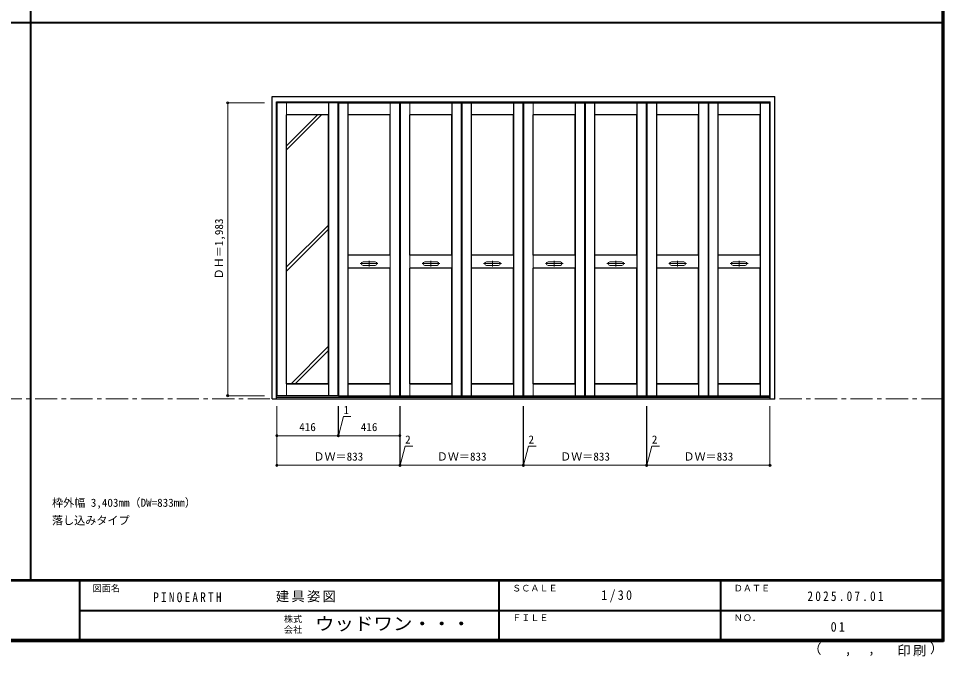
# Model space of a CAD drawing. Units: millimetres, scale not verified. Extents: x -6000 to 5700, y -4307 to 4260.
# Drawn here: x -562 to 5700, y -4307 to 12 of the extents above; entities that cross this region are included whole.
import ezdxf
from ezdxf.enums import TextEntityAlignment as Align

# ---------------------------------------------------------------- set-up
doc = ezdxf.new("R2010")
doc.units = ezdxf.units.MM
doc.header["$LTSCALE"] = 30
doc.header["$PDMODE"] = 32
doc.header["$PDSIZE"] = 15
doc.linetypes.add('CHAIN1', pattern=[8, 5, -1, 1, -1])
for name, color, linetype, lineweight in [('0-1_通り芯', 4, 'CHAIN1', 9), ('0-2_扉', 3, 'Continuous', 25), ('0-3_仕上げ', 7, 'Continuous', 18), ('0-4_枠', 3, 'Continuous', 25), ('0-B_寸法', 4, 'Continuous', 9), ('0-C_ハッチ', 4, 'Continuous', 9), ('F-1_枠', 6, 'Continuous', 40)]:
    doc.layers.add(name, color=color, linetype=linetype, lineweight=lineweight)
doc.layers.add('0-A_文字', color=7, linetype='Continuous')
doc.layers.add('F-A_文字', color=7, linetype='Continuous')
doc.styles.add('ＭＳ ゴシック', font='')
doc.styles.get('ＭＳ ゴシック').set_extended_font_data('MS Gothic')

msp = doc.modelspace()

# ---------------------------------------------------------------- linework, layer by layer
at = {"layer": '0-1_通り芯'}
for p, q in [((1811.76, -1627.5), (1811.76, -1667.5)), ((2229.76, -1627.5), (2229.76, -1667.5)), ((2646.76, -1627.5), (2646.76, -1667.5)), ((3064.76, -1627.5), (3064.76, -1667.5)), ((3481.76, -1627.5), (3481.76, -1667.5)), ((3899.76, -1627.5), (3899.76, -1667.5)), ((4316.76, -1627.5), (4316.76, -1667.5)), ((1871.76, -1647.5), (1751.76, -1647.5)), ((2289.76, -1647.5), (2169.76, -1647.5)), ((2706.76, -1647.5), (2586.76, -1647.5)), ((3124.76, -1647.5), (3004.76, -1647.5)), ((3541.76, -1647.5), (3421.76, -1647.5)), ((3959.76, -1647.5), (3839.76, -1647.5)), ((4376.76, -1647.5), (4256.76, -1647.5))]:
    msp.add_line(p, q, dxfattribs=at)
at = {"layer": '0-1_通り芯', "color": 7, "lineweight": 18}
msp.add_line((-5490, -2562.5), (5700, -2562.5), dxfattribs=at)
at = {"layer": '0-2_扉'}
for p, q in [((1186.76, -559), (1186.76, -2542)), ((1602.76, -559), (1186.76, -559)), ((1602.76, -559), (1602.76, -2542)), ((1603.76, -559), (1603.76, -2542)), ((1603.76, -559), (2019.76, -559)), ((2019.76, -559), (2019.76, -2542)), ((2021.76, -559), (2021.76, -2542)), ((2021.76, -559), (2437.76, -559)), ((2437.76, -559), (2437.76, -2542)), ((2438.76, -559), (2438.76, -2542)), ((2438.76, -559), (2854.76, -559)), ((2854.76, -559), (2854.76, -2542)), ((2856.76, -559), (3272.76, -559)), ((2856.76, -559), (2856.76, -2542)), ((3272.76, -559), (3272.76, -2542)), ((3273.76, -559), (3273.76, -2542)), ((3273.76, -559), (3689.76, -559)), ((3689.76, -559), (3689.76, -2542)), ((3691.76, -559), (3691.76, -2542)), ((3691.76, -559), (4107.76, -559)), ((4107.76, -559), (4107.76, -2542)), ((4108.76, -559), (4524.76, -559)), ((4108.76, -559), (4108.76, -2542)), ((4524.76, -559), (4524.76, -2542)), ((1602.76, -2542), (1186.76, -2542)), ((1603.76, -2542), (2019.76, -2542)), ((2021.76, -2542), (2437.76, -2542)), ((2438.76, -2542), (2854.76, -2542)), ((2856.76, -2542), (3272.76, -2542)), ((3273.76, -2542), (3689.76, -2542)), ((3691.76, -2542), (4107.76, -2542)), ((4108.76, -2542), (4524.76, -2542))]:
    msp.add_line(p, q, dxfattribs=at)
at = {"layer": '0-3_仕上げ'}
for p, q in [((1188.76, -2542), (1188.76, -559)), ((1251.26, -2542), (1251.26, -559)), ((1252.26, -638), (1252.26, -559)), ((1253.26, -637), (1253.26, -559)), ((1536.26, -637), (1536.26, -559)), ((1537.26, -638), (1537.26, -559)), ((1538.26, -2542), (1538.26, -559)), ((1600.76, -2542), (1600.76, -559)), ((1605.76, -2542), (1605.76, -559)), ((1668.26, -2542), (1668.26, -559)), ((1669.26, -638), (1669.26, -559)), ((1670.26, -637), (1670.26, -559)), ((1953.26, -637), (1953.26, -559)), ((1954.26, -638), (1954.26, -559)), ((1955.26, -2542), (1955.26, -559)), ((2017.76, -2542), (2017.76, -559)), ((2023.76, -2542), (2023.76, -559)), ((2086.26, -2542), (2086.26, -559)), ((2087.26, -638), (2087.26, -559)), ((2088.26, -637), (2088.26, -559)), ((2371.26, -637), (2371.26, -559)), ((2372.26, -638), (2372.26, -559)), ((2373.26, -2542), (2373.26, -559)), ((2435.76, -2542), (2435.76, -559)), ((2440.76, -2542), (2440.76, -559)), ((2503.26, -2542), (2503.26, -559)), ((2504.26, -638), (2504.26, -559)), ((2505.26, -637), (2505.26, -559)), ((2788.26, -637), (2788.26, -559)), ((2789.26, -638), (2789.26, -559)), ((2790.26, -2542), (2790.26, -559)), ((2852.76, -2542), (2852.76, -559)), ((2858.76, -2542), (2858.76, -559)), ((2921.26, -2542), (2921.26, -559)), ((2922.26, -638), (2922.26, -559)), ((2923.26, -637), (2923.26, -559)), ((3206.26, -637), (3206.26, -559)), ((3207.26, -638), (3207.26, -559)), ((3208.26, -2542), (3208.26, -559)), ((3270.76, -2542), (3270.76, -559)), ((3275.76, -2542), (3275.76, -559)), ((3338.26, -2542), (3338.26, -559)), ((3339.26, -638), (3339.26, -559)), ((3340.26, -637), (3340.26, -559)), ((3623.26, -637), (3623.26, -559)), ((3624.26, -638), (3624.26, -559)), ((3625.26, -2542), (3625.26, -559)), ((3687.76, -2542), (3687.76, -559)), ((3693.76, -2542), (3693.76, -559)), ((3756.26, -2542), (3756.26, -559)), ((3757.26, -638), (3757.26, -559)), ((3758.26, -637), (3758.26, -559)), ((4041.26, -637), (4041.26, -559)), ((4042.26, -638), (4042.26, -559)), ((4043.26, -2542), (4043.26, -559)), ((4105.76, -2542), (4105.76, -559)), ((4110.76, -2542), (4110.76, -559)), ((4173.26, -2542), (4173.26, -559)), ((4174.26, -638), (4174.26, -559)), ((4175.26, -637), (4175.26, -559)), ((4458.26, -637), (4458.26, -559)), ((4459.26, -638), (4459.26, -559)), ((4460.26, -2542), (4460.26, -559)), ((4522.76, -2542), (4522.76, -559)), ((1253.26, -637), (1252.26, -638)), ((1253.26, -639), (1252.26, -638)), ((1536.26, -637), (1253.26, -637)), ((1536.26, -637), (1537.26, -638)), ((1536.26, -639), (1537.26, -638)), ((1670.26, -637), (1669.26, -638)), ((1670.26, -639), (1669.26, -638)), ((1953.26, -637), (1670.26, -637)), ((1953.26, -637), (1954.26, -638)), ((1953.26, -639), (1954.26, -638)), ((2088.26, -637), (2087.26, -638)), ((2088.26, -639), (2087.26, -638)), ((2371.26, -637), (2088.26, -637)), ((2371.26, -637), (2372.26, -638)), ((2371.26, -639), (2372.26, -638)), ((2505.26, -637), (2504.26, -638)), ((2505.26, -639), (2504.26, -638)), ((2788.26, -637), (2505.26, -637)), ((2788.26, -637), (2789.26, -638)), ((2788.26, -639), (2789.26, -638)), ((2923.26, -637), (2922.26, -638)), ((2923.26, -639), (2922.26, -638)), ((3206.26, -637), (2923.26, -637)), ((3206.26, -637), (3207.26, -638)), ((3206.26, -639), (3207.26, -638)), ((3340.26, -637), (3339.26, -638)), ((3340.26, -639), (3339.26, -638)), ((3623.26, -637), (3340.26, -637)), ((3623.26, -637), (3624.26, -638)), ((3623.26, -639), (3624.26, -638)), ((3758.26, -637), (3757.26, -638)), ((3758.26, -639), (3757.26, -638)), ((4041.26, -637), (3758.26, -637)), ((4041.26, -637), (4042.26, -638)), ((4041.26, -639), (4042.26, -638)), ((4175.26, -637), (4174.26, -638)), ((4175.26, -639), (4174.26, -638)), ((4458.26, -637), (4175.26, -637)), ((4458.26, -637), (4459.26, -638)), ((4458.26, -639), (4459.26, -638)), ((1670.26, -1589), (1669.26, -1590)), ((1669.26, -1590), (1669.26, -1676)), ((1670.26, -1591), (1669.26, -1590)), ((1670.26, -1591), (1670.26, -1675)), ((1953.26, -1591), (1670.26, -1591)), ((1953.26, -1589), (1954.26, -1590)), ((1953.26, -1591), (1954.26, -1590)), ((1953.26, -1591), (1953.26, -1675)), ((1954.26, -1590), (1954.26, -1676)), ((2088.26, -1589), (2087.26, -1590)), ((2087.26, -1590), (2087.26, -1676)), ((2088.26, -1591), (2087.26, -1590)), ((2088.26, -1591), (2088.26, -1675)), ((2371.26, -1591), (2088.26, -1591)), ((2371.26, -1589), (2372.26, -1590)), ((2371.26, -1591), (2372.26, -1590)), ((2371.26, -1591), (2371.26, -1675)), ((2372.26, -1590), (2372.26, -1676)), ((2505.26, -1589), (2504.26, -1590)), ((2504.26, -1590), (2504.26, -1676)), ((2505.26, -1591), (2504.26, -1590)), ((2505.26, -1591), (2505.26, -1675)), ((2788.26, -1591), (2505.26, -1591)), ((2788.26, -1589), (2789.26, -1590)), ((2788.26, -1591), (2789.26, -1590)), ((2788.26, -1591), (2788.26, -1675)), ((2789.26, -1590), (2789.26, -1676)), ((2923.26, -1589), (2922.26, -1590)), ((2922.26, -1590), (2922.26, -1676)), ((2923.26, -1591), (2922.26, -1590)), ((2923.26, -1591), (2923.26, -1675)), ((3206.26, -1591), (2923.26, -1591)), ((3206.26, -1589), (3207.26, -1590)), ((3206.26, -1591), (3207.26, -1590)), ((3206.26, -1591), (3206.26, -1675)), ((3207.26, -1590), (3207.26, -1676)), ((3340.26, -1589), (3339.26, -1590)), ((3339.26, -1590), (3339.26, -1676)), ((3340.26, -1591), (3339.26, -1590)), ((3340.26, -1591), (3340.26, -1675)), ((3623.26, -1591), (3340.26, -1591)), ((3623.26, -1589), (3624.26, -1590)), ((3623.26, -1591), (3624.26, -1590)), ((3623.26, -1591), (3623.26, -1675)), ((3624.26, -1590), (3624.26, -1676)), ((3758.26, -1589), (3757.26, -1590)), ((3757.26, -1590), (3757.26, -1676)), ((3758.26, -1591), (3757.26, -1590)), ((3758.26, -1591), (3758.26, -1675)), ((4041.26, -1591), (3758.26, -1591)), ((4041.26, -1589), (4042.26, -1590)), ((4041.26, -1591), (4042.26, -1590)), ((4041.26, -1591), (4041.26, -1675)), ((4042.26, -1590), (4042.26, -1676)), ((4175.26, -1589), (4174.26, -1590)), ((4174.26, -1590), (4174.26, -1676)), ((4175.26, -1591), (4174.26, -1590)), ((4175.26, -1591), (4175.26, -1675)), ((4458.26, -1591), (4175.26, -1591)), ((4458.26, -1589), (4459.26, -1590)), ((4458.26, -1591), (4459.26, -1590)), ((4458.26, -1591), (4458.26, -1675)), ((4459.26, -1590), (4459.26, -1676)), ((1670.26, -1675), (1669.26, -1676)), ((1670.26, -1677), (1669.26, -1676)), ((1953.26, -1675), (1670.26, -1675)), ((1853.26, -1635), (1770.26, -1635)), ((1853.26, -1660), (1770.26, -1660)), ((1953.26, -1675), (1954.26, -1676)), ((1953.26, -1677), (1954.26, -1676)), ((2088.26, -1675), (2087.26, -1676)), ((2088.26, -1677), (2087.26, -1676)), ((2371.26, -1675), (2088.26, -1675)), ((2271.26, -1635), (2188.26, -1635)), ((2271.26, -1660), (2188.26, -1660)), ((2371.26, -1675), (2372.26, -1676)), ((2371.26, -1677), (2372.26, -1676)), ((2505.26, -1675), (2504.26, -1676)), ((2505.26, -1677), (2504.26, -1676)), ((2788.26, -1675), (2505.26, -1675)), ((2688.26, -1635), (2605.26, -1635)), ((2688.26, -1660), (2605.26, -1660)), ((2788.26, -1675), (2789.26, -1676)), ((2788.26, -1677), (2789.26, -1676)), ((2923.26, -1675), (2922.26, -1676)), ((2923.26, -1677), (2922.26, -1676)), ((3206.26, -1675), (2923.26, -1675)), ((3106.26, -1635), (3023.26, -1635)), ((3106.26, -1660), (3023.26, -1660)), ((3206.26, -1675), (3207.26, -1676)), ((3206.26, -1677), (3207.26, -1676)), ((3340.26, -1675), (3339.26, -1676)), ((3340.26, -1677), (3339.26, -1676)), ((3623.26, -1675), (3340.26, -1675)), ((3523.26, -1635), (3440.26, -1635)), ((3523.26, -1660), (3440.26, -1660)), ((3623.26, -1675), (3624.26, -1676)), ((3623.26, -1677), (3624.26, -1676)), ((3758.26, -1675), (3757.26, -1676)), ((3758.26, -1677), (3757.26, -1676)), ((4041.26, -1675), (3758.26, -1675)), ((3941.26, -1635), (3858.26, -1635)), ((3941.26, -1660), (3858.26, -1660)), ((4041.26, -1675), (4042.26, -1676)), ((4041.26, -1677), (4042.26, -1676)), ((4175.26, -1675), (4174.26, -1676)), ((4175.26, -1677), (4174.26, -1676)), ((4458.26, -1675), (4175.26, -1675)), ((4358.26, -1635), (4275.26, -1635)), ((4358.26, -1660), (4275.26, -1660)), ((4458.26, -1675), (4459.26, -1676)), ((4458.26, -1677), (4459.26, -1676)), ((1253.26, -2462), (1252.26, -2463)), ((1253.26, -2464), (1253.26, -2542)), ((1536.26, -2464), (1253.26, -2464)), ((1536.26, -2462), (1537.26, -2463)), ((1536.26, -2464), (1536.26, -2542)), ((1670.26, -2462), (1669.26, -2463)), ((1670.26, -2464), (1670.26, -2542)), ((1953.26, -2464), (1670.26, -2464)), ((1953.26, -2462), (1954.26, -2463)), ((1953.26, -2464), (1953.26, -2542)), ((2088.26, -2462), (2087.26, -2463)), ((2088.26, -2464), (2088.26, -2542)), ((2371.26, -2464), (2088.26, -2464)), ((2371.26, -2462), (2372.26, -2463)), ((2371.26, -2464), (2371.26, -2542)), ((2505.26, -2462), (2504.26, -2463)), ((2505.26, -2464), (2505.26, -2542)), ((2788.26, -2464), (2505.26, -2464)), ((2788.26, -2462), (2789.26, -2463)), ((2788.26, -2464), (2788.26, -2542)), ((2923.26, -2462), (2922.26, -2463)), ((2923.26, -2464), (2923.26, -2542)), ((3206.26, -2464), (2923.26, -2464)), ((3206.26, -2462), (3207.26, -2463)), ((3206.26, -2464), (3206.26, -2542)), ((3340.26, -2462), (3339.26, -2463)), ((3340.26, -2464), (3340.26, -2542)), ((3623.26, -2464), (3340.26, -2464)), ((3623.26, -2462), (3624.26, -2463)), ((3623.26, -2464), (3623.26, -2542)), ((3758.26, -2462), (3757.26, -2463)), ((3758.26, -2464), (3758.26, -2542)), ((4041.26, -2464), (3758.26, -2464)), ((4041.26, -2462), (4042.26, -2463)), ((4041.26, -2464), (4041.26, -2542)), ((4175.26, -2462), (4174.26, -2463)), ((4175.26, -2464), (4175.26, -2542)), ((4458.26, -2464), (4175.26, -2464)), ((4458.26, -2462), (4459.26, -2463)), ((4458.26, -2464), (4458.26, -2542))]:
    msp.add_line(p, q, dxfattribs=at)
at = {"layer": '0-3_仕上げ', "color": 3, "lineweight": 25}
for p, q in [((1536.26, -639), (1253.26, -639)), ((1253.26, -2462), (1253.26, -639)), ((1536.26, -2462), (1536.26, -639)), ((1670.26, -1589), (1670.26, -639)), ((1953.26, -639), (1670.26, -639)), ((1953.26, -1589), (1953.26, -639)), ((2088.26, -1589), (2088.26, -639)), ((2371.26, -639), (2088.26, -639)), ((2371.26, -1589), (2371.26, -639)), ((2505.26, -1589), (2505.26, -639)), ((2788.26, -639), (2505.26, -639)), ((2788.26, -1589), (2788.26, -639)), ((2923.26, -1589), (2923.26, -639)), ((3206.26, -639), (2923.26, -639)), ((3206.26, -1589), (3206.26, -639)), ((3340.26, -1589), (3340.26, -639)), ((3623.26, -639), (3340.26, -639)), ((3623.26, -1589), (3623.26, -639)), ((3758.26, -1589), (3758.26, -639)), ((4041.26, -639), (3758.26, -639)), ((4041.26, -1589), (4041.26, -639)), ((4175.26, -1589), (4175.26, -639)), ((4458.26, -639), (4175.26, -639)), ((4458.26, -1589), (4458.26, -639)), ((1953.26, -1589), (1670.26, -1589)), ((2371.26, -1589), (2088.26, -1589)), ((2788.26, -1589), (2505.26, -1589)), ((3206.26, -1589), (2923.26, -1589)), ((3623.26, -1589), (3340.26, -1589)), ((4041.26, -1589), (3758.26, -1589)), ((4458.26, -1589), (4175.26, -1589)), ((1670.26, -2462), (1670.26, -1677)), ((1953.26, -1677), (1670.26, -1677)), ((1953.26, -2462), (1953.26, -1677)), ((2088.26, -2462), (2088.26, -1677)), ((2371.26, -1677), (2088.26, -1677)), ((2371.26, -2462), (2371.26, -1677)), ((2505.26, -2462), (2505.26, -1677)), ((2788.26, -1677), (2505.26, -1677)), ((2788.26, -2462), (2788.26, -1677)), ((2923.26, -2462), (2923.26, -1677)), ((3206.26, -1677), (2923.26, -1677)), ((3206.26, -2462), (3206.26, -1677)), ((3340.26, -2462), (3340.26, -1677)), ((3623.26, -1677), (3340.26, -1677)), ((3623.26, -2462), (3623.26, -1677)), ((3758.26, -2462), (3758.26, -1677)), ((4041.26, -1677), (3758.26, -1677)), ((4041.26, -2462), (4041.26, -1677)), ((4175.26, -2462), (4175.26, -1677)), ((4458.26, -1677), (4175.26, -1677)), ((4458.26, -2462), (4458.26, -1677)), ((1536.26, -2462), (1253.26, -2462)), ((1953.26, -2462), (1670.26, -2462)), ((2371.26, -2462), (2088.26, -2462)), ((2788.26, -2462), (2505.26, -2462)), ((3206.26, -2462), (2923.26, -2462)), ((3623.26, -2462), (3340.26, -2462)), ((4041.26, -2462), (3758.26, -2462)), ((4458.26, -2462), (4175.26, -2462))]:
    msp.add_line(p, q, dxfattribs=at)
at = {"layer": '0-3_仕上げ'}
for points in [[(1253.26, -2464), (1252.26, -2463), (1252.26, -2542)], [(1536.26, -2464), (1537.26, -2463), (1537.26, -2542)], [(1670.26, -2464), (1669.26, -2463), (1669.26, -2542)], [(1953.26, -2464), (1954.26, -2463), (1954.26, -2542)], [(2088.26, -2464), (2087.26, -2463), (2087.26, -2542)], [(2371.26, -2464), (2372.26, -2463), (2372.26, -2542)], [(2505.26, -2464), (2504.26, -2463), (2504.26, -2542)], [(2788.26, -2464), (2789.26, -2463), (2789.26, -2542)], [(2923.26, -2464), (2922.26, -2463), (2922.26, -2542)], [(3206.26, -2464), (3207.26, -2463), (3207.26, -2542)], [(3340.26, -2464), (3339.26, -2463), (3339.26, -2542)], [(3623.26, -2464), (3624.26, -2463), (3624.26, -2542)], [(3758.26, -2464), (3757.26, -2463), (3757.26, -2542)], [(4041.26, -2464), (4042.26, -2463), (4042.26, -2542)], [(4175.26, -2464), (4174.26, -2463), (4174.26, -2542)], [(4458.26, -2464), (4459.26, -2463), (4459.26, -2542)]]:
    msp.add_lwpolyline(points, dxfattribs=at)
for centre, start, end in [((1770.26, -1647.5), 90, 180), ((1770.26, -1647.5), 180, 270), ((1853.26, -1647.5), 0, 90), ((1853.26, -1647.5), 270, 0), ((2188.26, -1647.5), 90, 180), ((2188.26, -1647.5), 180, 270), ((2271.26, -1647.5), 0, 90), ((2271.26, -1647.5), 270, 0), ((2605.26, -1647.5), 90, 180), ((2605.26, -1647.5), 180, 270), ((2688.26, -1647.5), 0, 90), ((2688.26, -1647.5), 270, 0), ((3023.26, -1647.5), 90, 180), ((3023.26, -1647.5), 180, 270), ((3106.26, -1647.5), 0, 90), ((3106.26, -1647.5), 270, 0), ((3440.26, -1647.5), 90, 180), ((3440.26, -1647.5), 180, 270), ((3523.26, -1647.5), 0, 90), ((3523.26, -1647.5), 270, 0), ((3858.26, -1647.5), 90, 180), ((3858.26, -1647.5), 180, 270), ((3941.26, -1647.5), 0, 90), ((3941.26, -1647.5), 270, 0), ((4275.26, -1647.5), 90, 180), ((4275.26, -1647.5), 180, 270), ((4358.26, -1647.5), 0, 90), ((4358.26, -1647.5), 270, 0)]:
    msp.add_arc(centre, 12.5, start, end, dxfattribs=at)
at = {"layer": '0-4_枠'}
for p, q in [((1154.26, -515.5), (4557.26, -515.5)), ((1154.26, -2562.5), (1154.26, -515.5)), ((1184.26, -551.5), (4527.26, -551.5)), ((1184.26, -2562.5), (1184.26, -551.5)), ((4527.26, -2562.5), (4527.26, -551.5)), ((4557.26, -2562.5), (4557.26, -515.5)), ((1154.26, -2562.5), (4557.26, -2562.5)), ((1184.26, -2550.5), (4527.26, -2550.5))]:
    msp.add_line(p, q, dxfattribs=at)
at = {"layer": '0-B_寸法'}
for p, q in [((854.26, -559), (1104.26, -559)), ((854.26, -559), (854.26, -2542)), ((854.26, -2542), (1104.26, -2542)), ((1186.76, -3012.5), (1186.76, -2612.5)), ((1602.76, -2812.5), (1602.76, -2612.5)), ((1603.76, -2812.5), (1603.76, -2612.5)), ((2019.76, -3012.5), (2019.76, -2612.5)), ((2021.76, -3012.5), (2021.76, -2612.5)), ((2854.76, -3012.5), (2854.76, -2612.5)), ((2856.76, -3012.5), (2856.76, -2612.5)), ((3689.76, -3012.5), (3689.76, -2612.5)), ((3691.76, -3012.5), (3691.76, -2612.5)), ((4524.76, -3012.5), (4524.76, -2612.5)), ((1603.26, -2812.5), (1638.21, -2682.07)), ((1638.21, -2682.07), (1688.99, -2682.07)), ((1186.76, -2812.5), (1602.76, -2812.5)), ((1602.76, -2812.5), (1603.76, -2812.5)), ((1603.76, -2812.5), (2019.76, -2812.5)), ((2020.76, -3012.5), (2055.71, -2882.07)), ((2055.71, -2882.07), (2106.49, -2882.07)), ((2855.76, -3012.5), (2890.71, -2882.07)), ((2890.71, -2882.07), (2941.49, -2882.07)), ((3690.76, -3012.5), (3725.71, -2882.07)), ((3725.71, -2882.07), (3776.49, -2882.07)), ((1186.76, -3012.5), (2019.76, -3012.5)), ((2019.76, -3012.5), (2021.76, -3012.5)), ((2021.76, -3012.5), (2854.76, -3012.5)), ((2854.76, -3012.5), (2856.76, -3012.5)), ((2856.76, -3012.5), (3689.76, -3012.5)), ((3689.76, -3012.5), (3691.76, -3012.5)), ((3691.76, -3012.5), (4524.76, -3012.5))]:
    msp.add_line(p, q, dxfattribs=at)
at = {"layer": '0-B_寸法', "color": 7}
for p in [(854.26, -559), (854.26, -2542), (1186.76, -2812.5), (1602.76, -2812.5), (1603.76, -2812.5), (2019.76, -2812.5), (1186.76, -3012.5), (2019.76, -3012.5), (2021.76, -3012.5), (2854.76, -3012.5), (2856.76, -3012.5), (3689.76, -3012.5), (3691.76, -3012.5), (4524.76, -3012.5)]:
    msp.add_point(p, dxfattribs=at)
at = {"layer": '0-C_ハッチ'}
for p, q in [((1253.26, -849.48), (1464.24, -638.5)), ((1253.26, -877.76), (1492.52, -638.5)), ((1536.26, -1386.72), (1253.26, -1669.72)), ((1253.26, -1698), (1536.26, -1415)), ((1280.73, -2462.5), (1536.26, -2206.96)), ((1309.01, -2462.5), (1536.26, -2235.25))]:
    msp.add_line(p, q, dxfattribs=at)
at = {"layer": 'F-1_枠'}
for p, q in [((5690, 4175), (5690, -4205)), ((5695, 4175), (5695, -4205)), ((5700, 4175), (5700, -4205)), ((-478.47, -3790), (-478.47, 190.5)), ((-6000, -15.5), (5700, -15.5)), ((5700, -3790), (-6000, -3790)), ((5700, -3795), (-6000, -3795)), ((-150, -3795), (-150, -4195)), ((2690, -3795), (2690, -4195)), ((4190, -3795), (4190, -4195)), ((-150, -3995), (5690, -3995.01)), ((5700, -4195), (-6000, -4195)), ((5700, -4200), (-6000, -4200)), ((5700, -4205), (-6000, -4205))]:
    msp.add_line(p, q, dxfattribs=at)

# ---------------------------------------------------------------- texts
at = {"layer": '0-A_文字', "style": 'ＭＳ ゴシック'}
for s, p in [('枠外幅 3,403mm（DW=833mm）', (-334.82, -3310)), ('落し込みタイプ', (-334.82, -3430))]:
    msp.add_text(s, height=54.99, dxfattribs=at).set_placement(p, align=Align.BOTTOM_LEFT)
at = {"layer": '0-B_寸法', "color": 7, "style": 'ＭＳ ゴシック'}
msp.add_text('ＤＨ＝1,983', height=54.99, rotation=90, dxfattribs=at).set_placement((839.26, -1754.25), align=Align.BOTTOM_LEFT)
for s, p in [('1', (1638.21, -2682.07)), ('416', (1338.51, -2797.5)), ('416', (1755.51, -2797.5)), ('2', (2055.71, -2882.07)), ('2', (2890.71, -2882.07)), ('2', (3725.71, -2882.07)), ('ＤＷ＝833', (1434.51, -2997.5)), ('ＤＷ＝833', (2269.51, -2997.5)), ('ＤＷ＝833', (3104.51, -2997.5)), ('ＤＷ＝833', (3939.51, -2997.5))]:
    msp.add_text(s, height=54.99, dxfattribs=at).set_placement(p, align=Align.BOTTOM_LEFT)
at = {"layer": 'F-A_文字', "style": 'ＭＳ ゴシック'}
for s, height, p in [('図面名', 43.99, (-60, -3880)), ('ＳＣＡＬＥ', 43.99, (2780, -3880)), ('ＤＡＴＥ', 43.99, (4280, -3880)), ('株式', 43.99, (1235, -4089)), ('ＦＩＬＥ', 43.99, (2780, -4080)), ('ＮＯ．', 43.99, (4280, -4080)), ('会社', 43.99, (1235, -4161)), ('（', 65.98, (4784.03, -4308.31)), ('）', 65.98, (5608.4, -4304.13)), (',', 65.98, (5031.28, -4308.31)), (',', 65.98, (5190.2, -4305.53))]:
    msp.add_text(s, height=height, dxfattribs=at).set_placement(p, align=Align.BOTTOM_LEFT)
at = {"layer": 'F-A_文字', "style": 'ＭＳ ゴシック', "width": 1.1}
msp.add_text('ウッドワン・・・', height=87.98, dxfattribs=at).set_placement((1445, -4155), align=Align.BOTTOM_LEFT)
at = {"layer": 'F-A_文字', "char_height": 65.98, "attachment_point": 7, "style": 'ＭＳ ゴシック'}
for s, insert in [('\\T1.39;\\W0.85;PINOEARTH', (350, -3940)), ('\\T1.17;建具姿図', (1180.42, -3940)), ('\\T1.38;\\W0.9;1/30', (3383.75, -3940)), ('\\T1.39;\\W0.85;2025.07.01', (4778.75, -3932.5)), ('\\T1.36;\\W0.9;01', (4936.25, -4140)), ('\\T1.17;印刷', (5388.15, -4306.92))]:
    msp.add_mtext(s, dxfattribs=dict(at, insert=insert))

doc.saveas('drawing.dxf')
